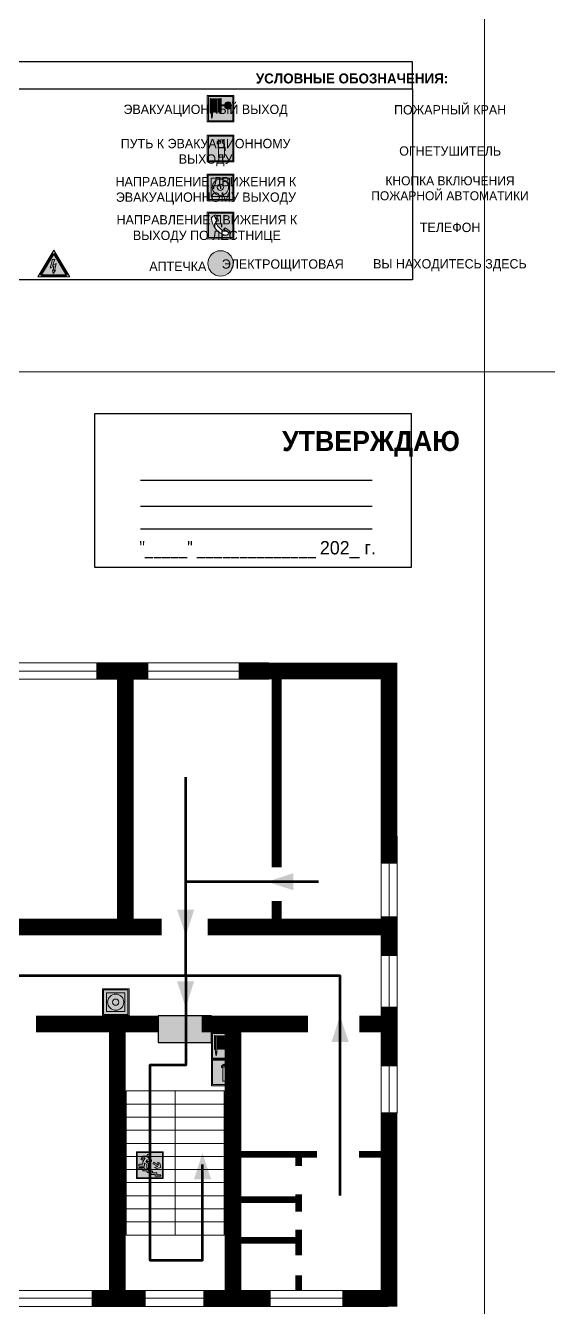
# Model space of a CAD drawing. Header units: millimetres. Extents: x 13114 to 67229, y 22859 to 38520.
# Drawn here: x 26051.4 to 26208.5, y 35669.5 to 36054.6 of the extents above; entities that cross this region are included whole.
import ezdxf

# ---------------------------------------------------------------- set-up
doc = ezdxf.new("R2010")
doc.units = ezdxf.units.MM
doc.layers.add('План_Штампы', color=7, linetype='Continuous')
doc.styles.add('обычный', font='arial.ttf')

# ---------------------------------------------------------------- blocks, each defined once
blk = doc.blocks.new('A$C7B4425F7')
at = {"true_color": 0xffffff}
blk.add_hatch(color=7, dxfattribs=at).paths.add_polyline_path([(0, 0), (-16, 0), (-16, -8), (0, -8)])
h = blk.add_hatch(color=126)
h.paths.add_polyline_path([(-0.2, -0.2), (-15.8, -0.2), (-15.8, -7.8), (-0.2, -7.8)])
h.paths.add_polyline_path([(-11.76, -2.03), (-11.76, -3.66), (-11.17, -3.66, -0.568275), (-11.17, -6.18), (-12.58, -6.18), (-12.58, -2.03)], flags=16)
h.paths.add_polyline_path([(-13.33, -4.12, -0.495768), (-13.59, -6.18), (-15.03, -6.18), (-15.03, -2.03), (-13.59, -2.03, -0.487973)], flags=16)
h.paths.add_polyline_path([(-10.25, -2.03), (-9.48, -2.03), (-9.48, -6.18), (-10.25, -6.18)], flags=16)
h.paths.add_polyline_path([(-13.84, -3.69), (-14.24, -3.69), (-14.24, -3.03), (-13.9, -3.03, -0.692621)], flags=0)
h.paths.add_polyline_path([(-9.15, -2.03), (-8.4, -2.03), (-8.04, -3.07), (-7.68, -2.03), (-6.93, -2.03), (-7.64, -4.1), (-6.93, -6.18), (-7.68, -6.18), (-8.04, -5.14), (-8.4, -6.18), (-9.15, -6.18), (-8.44, -4.1)], flags=16)
h.paths.add_polyline_path([(-11.76, -4.46), (-11.42, -4.46, -0.692621), (-11.36, -5.12), (-11.76, -5.12)], flags=0)
h.paths.add_polyline_path([(-13.9, -5.2), (-14.24, -5.2), (-14.24, -4.55), (-13.84, -4.55, -0.708038)], flags=0)
edge = h.paths.add_edge_path(flags=16)
edge.add_ellipse((-5.51, -4.08), major_axis=(0, 2.05), ratio=0.586184, start_angle=0, end_angle=360)
edge = h.paths.add_edge_path(flags=0)
edge.add_ellipse((-5.51, -4.08), major_axis=(0, 1.14), ratio=0.454828, start_angle=0, end_angle=360)
h.paths.add_polyline_path([(-4.13, -4.96, 0.377264), (-3.48, -4.52, 0.0555), (-3.16, -2.03), (-1.66, -2.03), (-1.66, -4.96), (-0.96, -4.96), (-0.96, -7.01), (-1.75, -7.01), (-1.75, -6.18), (-3.3, -6.18), (-3.3, -7.02), (-4.13, -7.02)], flags=16)
h.paths.add_polyline_path([(-2.73, -2.91), (-2.28, -2.91), (-2.28, -4.96), (-3.05, -4.96, 0.079136)], flags=0)
at = {"color": 126}
blk.add_lwpolyline([(-16, -8), (0, -8), (0, 0), (-16, 0)], close=True, dxfattribs=at)
blk = doc.blocks.new('вниз')
at = {"lineweight": 0, "true_color": 0xffffff}
h = blk.add_hatch(color=7, dxfattribs=at)
h.dxf.hatch_style = 1
h.paths.add_polyline_path([(40994.51, -4472.22), (40986.51, -4472.22), (40986.51, -4480.22), (40994.51, -4480.22)])
h.paths.add_polyline_path([(40994.31, -4472.42), (40994.31, -4480.01), (40986.71, -4480.01), (40986.71, -4472.42)], flags=16)
h.paths.add_polyline_path([(40988.43, -4473.53), (40989.43, -4473.53), (40990.19, -4473.96), (40990.19, -4474.6), (40991, -4474.6), (40991, -4475.06), (40989.73, -4475.06), (40989.73, -4474.46), (40989.3, -4475.18), (40990.17, -4475.7), (40990.17, -4477.11), (40989.63, -4477.11), (40989.63, -4476.01), (40988.94, -4475.59), (40988.94, -4476.46), (40988.94, -4476.46), (40987.47, -4476.46), (40987.26, -4476.46), (40987.26, -4475.92), (40988.4, -4475.92), (40988.4, -4475.2), (40989.1, -4473.99), (40988.66, -4473.99), (40988.24, -4474.7), (40987.86, -4474.47), (40988.41, -4473.56)], flags=0)
h.paths.add_polyline_path([(40990.55, -4473.29, -1), (40989.69, -4473.29, -1)], flags=0)
h.paths.add_polyline_path([(40988.85, -4476.89), (40988.85, -4477.43), (40990.1, -4477.43), (40990.1, -4477.99), (40991.34, -4477.99), (40991.34, -4478.54), (40992.59, -4478.54), (40992.59, -4479.09), (40993.83, -4479.09), (40993.83, -4479.52), (40992.17, -4479.52), (40992.17, -4478.97), (40990.91, -4478.97), (40990.91, -4478.41), (40989.68, -4478.41), (40989.68, -4477.86), (40988.43, -4477.86), (40988.43, -4477.31), (40987.6, -4477.31), (40987.18, -4477.31), (40987.18, -4476.89)], flags=0)
h.paths.add_polyline_path([(40991.61, -4475.33), (40993.12, -4476.2), (40992.9, -4475.27), (40993.48, -4475.6), (40993.83, -4476.88), (40992.56, -4477.22), (40991.97, -4476.88), (40992.9, -4476.61), (40991.38, -4475.74), (40991.58, -4475.39)], flags=0)
h.paths.add_polyline_path([(40990.19, -4473.96), (40989.43, -4473.53), (40988.43, -4473.53), (40988.41, -4473.56), (40987.86, -4474.47), (40988.24, -4474.7), (40988.66, -4473.99), (40989.1, -4473.99), (40988.4, -4475.2), (40988.4, -4475.92), (40987.26, -4475.92), (40987.26, -4476.46), (40987.47, -4476.46), (40988.94, -4476.46), (40988.94, -4476.27), (40988.94, -4475.59), (40989.63, -4476.01), (40989.63, -4477.11), (40990.17, -4477.11), (40990.17, -4475.7), (40989.3, -4475.18), (40989.73, -4474.46), (40989.73, -4475.06), (40991, -4475.06), (40991, -4474.6), (40990.19, -4474.6)], flags=0)
h.paths.add_polyline_path([(40990.55, -4473.29, 1), (40989.69, -4473.29, 1)], flags=0)
h.paths.add_polyline_path([(40991.61, -4475.33), (40991.58, -4475.39), (40991.38, -4475.74), (40992.9, -4476.61), (40991.97, -4476.88), (40992.56, -4477.22), (40993.83, -4476.88), (40993.48, -4475.6), (40992.9, -4475.27), (40993.12, -4476.2)], flags=0)
h.paths.add_polyline_path([(40990.1, -4477.43), (40988.85, -4477.43), (40988.85, -4476.89), (40987.18, -4476.89), (40987.18, -4477.31), (40987.6, -4477.31), (40988.43, -4477.31), (40988.43, -4477.86), (40989.68, -4477.86), (40989.68, -4478.41), (40990.91, -4478.41), (40990.91, -4478.97), (40992.17, -4478.97), (40992.17, -4479.52), (40993.83, -4479.52), (40993.83, -4479.09), (40992.59, -4479.09), (40992.59, -4478.54), (40991.34, -4478.54), (40991.34, -4477.99), (40990.1, -4477.99)], flags=0)
at = {"lineweight": 0}
h = blk.add_hatch(color=126, dxfattribs=at)
h.dxf.hatch_style = 1
h.paths.add_polyline_path([(40994.31, -4472.42), (40986.71, -4472.42), (40986.71, -4480.01), (40994.31, -4480.01)])
h.paths.add_polyline_path([(40988.43, -4473.53), (40989.43, -4473.53), (40990.19, -4473.96), (40990.19, -4474.6), (40991, -4474.6), (40991, -4475.06), (40989.73, -4475.06), (40989.73, -4474.46), (40989.3, -4475.18), (40990.17, -4475.7), (40990.17, -4477.11), (40989.63, -4477.11), (40989.63, -4476.01), (40988.94, -4475.59), (40988.94, -4476.46), (40988.94, -4476.46), (40987.47, -4476.46), (40987.26, -4476.46), (40987.26, -4475.92), (40988.4, -4475.92), (40988.4, -4475.2), (40989.1, -4473.99), (40988.66, -4473.99), (40988.24, -4474.7), (40987.86, -4474.47), (40988.41, -4473.56)], flags=16)
h.paths.add_polyline_path([(40990.55, -4473.29, -1), (40989.69, -4473.29, -1)], flags=16)
h.paths.add_polyline_path([(40988.85, -4476.89), (40988.85, -4477.43), (40990.1, -4477.43), (40990.1, -4477.99), (40991.34, -4477.99), (40991.34, -4478.54), (40992.59, -4478.54), (40992.59, -4479.09), (40993.83, -4479.09), (40993.83, -4479.52), (40992.17, -4479.52), (40992.17, -4478.97), (40990.91, -4478.97), (40990.91, -4478.41), (40989.68, -4478.41), (40989.68, -4477.86), (40988.43, -4477.86), (40988.43, -4477.31), (40987.6, -4477.31), (40987.18, -4477.31), (40987.18, -4476.89)], flags=16)
h.paths.add_polyline_path([(40991.61, -4475.33), (40993.12, -4476.2), (40992.9, -4475.27), (40993.48, -4475.6), (40993.83, -4476.88), (40992.56, -4477.22), (40991.97, -4476.88), (40992.9, -4476.61), (40991.38, -4475.74), (40991.58, -4475.39)], flags=16)
at = {"lineweight": 0, "true_color": 0xffffff}
h = blk.add_hatch(color=7, dxfattribs=at)
h.dxf.hatch_style = 1
h.paths.add_polyline_path([(40989.73, -4474.46), (40989.73, -4475.06), (40991, -4475.06), (40991, -4474.6), (40990.19, -4474.6), (40990.19, -4473.96), (40989.43, -4473.53), (40988.43, -4473.53), (40988.41, -4473.56), (40987.86, -4474.47), (40988.24, -4474.7), (40988.66, -4473.99), (40989.1, -4473.99), (40988.4, -4475.2), (40988.4, -4475.92), (40987.26, -4475.92), (40987.26, -4476.46), (40987.47, -4476.46), (40988.94, -4476.46), (40988.94, -4475.59), (40989.63, -4476.01), (40989.63, -4477.11), (40990.17, -4477.11), (40990.17, -4475.7), (40989.3, -4475.18)])
h.paths.add_polyline_path([(40989.69, -4473.29, 1), (40990.55, -4473.29, 1)])
h.paths.add_polyline_path([(40991.61, -4475.33), (40991.58, -4475.39), (40991.38, -4475.74), (40992.9, -4476.61), (40991.97, -4476.88), (40992.56, -4477.22), (40993.83, -4476.88), (40993.48, -4475.6), (40992.9, -4475.27), (40993.12, -4476.2)])
h.paths.add_polyline_path([(40990.1, -4477.43), (40988.85, -4477.43), (40988.85, -4476.89), (40987.18, -4476.89), (40987.18, -4477.31), (40987.6, -4477.31), (40988.43, -4477.31), (40988.43, -4477.86), (40989.68, -4477.86), (40989.68, -4478.41), (40990.91, -4478.41), (40990.91, -4478.97), (40992.17, -4478.97), (40992.17, -4479.52), (40993.83, -4479.52), (40993.83, -4479.09), (40992.59, -4479.09), (40992.59, -4478.54), (40991.34, -4478.54), (40991.34, -4477.99), (40990.1, -4477.99)])
at = {"color": 126, "lineweight": 0}
for points in [[(40986.51, -4472.22), (40994.51, -4472.22), (40994.51, -4480.22), (40986.51, -4480.22)], [(40986.71, -4472.42), (40994.31, -4472.42), (40994.31, -4480.01), (40986.71, -4480.01)]]:
    blk.add_lwpolyline(points, close=True, dxfattribs=at)
for points in [[(40987.47, -4476.46), (40987.26, -4476.46), (40987.26, -4475.92), (40988.4, -4475.92), (40988.4, -4475.2), (40989.1, -4473.99), (40988.66, -4473.99), (40988.24, -4474.7), (40987.86, -4474.47), (40988.41, -4473.56), (40988.43, -4473.53), (40989.43, -4473.53), (40990.19, -4473.96), (40990.19, -4474.6), (40991, -4474.6), (40991, -4475.06), (40989.73, -4475.06), (40989.73, -4474.46), (40989.3, -4475.18), (40990.17, -4475.7), (40990.17, -4477.11), (40989.63, -4477.11), (40989.63, -4476.01), (40988.94, -4475.59), (40988.94, -4476.46)], [(40987.6, -4477.31), (40987.18, -4477.31), (40987.18, -4476.89), (40988.85, -4476.89), (40988.85, -4477.43), (40990.1, -4477.43), (40990.1, -4477.99), (40991.34, -4477.99), (40991.34, -4478.54), (40992.59, -4478.54), (40992.59, -4479.09), (40993.83, -4479.09), (40993.83, -4479.52), (40992.17, -4479.52), (40992.17, -4478.97), (40990.91, -4478.97), (40990.91, -4478.41), (40989.68, -4478.41), (40989.68, -4477.86), (40988.43, -4477.86), (40988.43, -4477.31), (40987.6, -4477.31)], [(40987.47, -4476.46), (40988.94, -4476.46), (40988.94, -4476.27)], [(40991.58, -4475.39), (40991.38, -4475.74), (40992.9, -4476.61), (40991.97, -4476.88), (40992.56, -4477.22), (40993.83, -4476.88), (40993.48, -4475.6), (40992.9, -4475.27), (40993.12, -4476.2), (40991.61, -4475.33), (40991.58, -4475.39)]]:
    blk.add_lwpolyline(points, dxfattribs=at)
blk.add_circle((40990.12, -4473.29), 0.432, dxfattribs=at)
blk = doc.blocks.new('A$C54414219')
at = {"true_color": 0xffffff}
h = blk.add_hatch(color=7, dxfattribs=at)
h.paths.add_polyline_path([(2.39, -9.45), (2.39, -18.3), (11.23, -18.3), (11.23, -9.45)], flags=0)
h.paths.add_polyline_path([(10.71, -13.87, -1), (2.92, -13.87, -1)], flags=0)
h.paths.add_polyline_path([(8.3, -13.87, -1), (5.33, -13.87, -1)], flags=0)
h.paths.add_polyline_path([(0.41, -7.47), (0.41, -20.27), (13.21, -20.27), (13.21, -7.47)])
h.paths.add_polyline_path([(0.92, -19.77), (12.71, -19.77), (12.71, -7.98), (0.92, -7.98)], flags=16)
h.paths.add_polyline_path([(11.23, -9.45), (11.23, -18.3), (2.39, -18.3), (2.39, -9.45)], flags=0)
at = {"lineweight": 5}
h = blk.add_hatch(color=242, dxfattribs=at)
h.paths.add_polyline_path([(12.71, -7.98), (0.92, -7.98), (0.92, -19.77), (12.71, -19.77)])
h.paths.add_polyline_path([(11.23, -18.3), (2.39, -18.3), (2.39, -9.45), (11.23, -9.45)], flags=16)
h.paths.add_polyline_path([(10.71, -13.87, -1), (2.92, -13.87, -1)], flags=0)
h.paths.add_polyline_path([(8.3, -13.87, -1), (5.33, -13.87, -1)], flags=0)
at = {"true_color": 0xffffff}
h = blk.add_hatch(color=7, dxfattribs=at)
h.paths.add_polyline_path([(2.39, -9.45), (2.39, -18.3), (11.23, -18.3), (11.23, -9.45)])
h.paths.add_polyline_path([(10.71, -13.87, -1), (2.92, -13.87, -1)], flags=16)
h.paths.add_polyline_path([(8.3, -13.87, -1), (5.33, -13.87, -1)], flags=0)
at = {"lineweight": 5}
h = blk.add_hatch(color=242, dxfattribs=at)
h.paths.add_polyline_path([(2.92, -13.87, 1), (10.71, -13.87, 1)])
h.paths.add_polyline_path([(8.3, -13.87, -1), (5.33, -13.87, -1)], flags=16)
at = {"color": 242, "lineweight": 5}
for p, q in [((0.41, -20.27), (0.41, -7.47)), ((0.41, -7.47), (13.21, -7.47)), ((0.41, -7.47), (13.21, -7.47)), ((13.21, -20.27), (13.21, -7.47)), ((0.41, -20.27), (13.21, -20.27))]:
    blk.add_line(p, q, dxfattribs=at)
for points in [[(0.92, -7.98), (12.71, -7.98), (12.71, -19.77), (0.92, -19.77)], [(2.39, -9.45), (11.23, -9.45), (11.23, -18.3), (2.39, -18.3)]]:
    blk.add_lwpolyline(points, close=True, dxfattribs=at)
for radius in [3.89, 1.49]:
    blk.add_circle((6.81, -13.87), radius, dxfattribs=at)
blk = doc.blocks.new('A$C3AD82952')
at = {"true_color": 0xf5f5ff}
h = blk.add_hatch(color=7, dxfattribs=at)
h.dxf.hatch_style = 1
h.paths.add_polyline_path([(8.21, 8.73, 0.414214), (7.89, 9.05), (7.22, 9.05), (7.22, 9.92), (7.59, 9.92, 1), (7.57, 10.36), (7.22, 10.36), (7.22, 10.6), (6.43, 10.6), (6.43, 10.36), (6.01, 10.36), (4.74, 9.59), (4.74, 8.69), (4.98, 8.73), (4.98, 9.26), (6.12, 9.91), (6.43, 9.91), (6.43, 9.05), (5.76, 9.05, 0.414214), (5.44, 8.73), (5.44, 2.2), (8.21, 2.2)], flags=0)
h.paths.add_polyline_path([(12.8, 12.8), (0, 12.8), (0, 0), (12.8, 0)])
h.paths.add_polyline_path([(0.51, 12.29), (12.29, 12.29), (12.29, 0.51), (0.51, 0.51)], flags=16)
h.paths.add_polyline_path([(4.74, 9.59), (6.01, 10.36), (6.43, 10.36), (6.43, 10.6), (7.22, 10.6), (7.22, 10.36), (7.59, 10.36, -0.94586), (7.59, 9.92), (7.22, 9.92), (7.22, 9.05), (7.89, 9.05, -0.414214), (8.21, 8.73), (8.21, 2.2), (5.44, 2.2), (5.44, 8.73, -0.414214), (5.76, 9.05), (6.43, 9.05), (6.43, 9.91), (6.12, 9.91), (4.98, 9.26), (4.98, 8.73), (4.74, 8.69)], flags=0)
h = blk.add_hatch(color=242)
h.dxf.hatch_style = 1
h.paths.add_polyline_path([(12.29, 12.29), (0.51, 12.29), (0.51, 0.51), (12.29, 0.51)])
h.paths.add_polyline_path([(4.74, 8.69), (4.74, 9.59), (6.01, 10.36), (6.43, 10.36), (6.43, 10.6), (7.22, 10.6), (7.22, 10.36), (7.59, 10.36, -0.94586), (7.59, 9.92), (7.22, 9.92), (7.22, 9.05), (7.89, 9.05, -0.414214), (8.21, 8.73), (8.21, 2.2), (5.44, 2.2), (5.44, 8.73, -0.414214), (5.76, 9.05), (6.43, 9.05), (6.43, 9.91), (6.12, 9.91), (4.98, 9.26), (4.98, 8.73)], flags=16)
h = blk.add_hatch(color=7, dxfattribs=at)
h.dxf.hatch_style = 1
h.paths.add_polyline_path([(8.21, 8.73, 0.414214), (7.89, 9.05), (7.22, 9.05), (7.22, 9.92), (7.59, 9.92, 1), (7.57, 10.36), (7.22, 10.36), (7.22, 10.6), (6.43, 10.6), (6.43, 10.36), (6.01, 10.36), (4.74, 9.59), (4.74, 8.69), (4.98, 8.73), (4.98, 9.26), (6.12, 9.91), (6.43, 9.91), (6.43, 9.05), (5.76, 9.05, 0.414214), (5.44, 8.73), (5.44, 2.2), (8.21, 2.2)])
at = {"color": 242, "lineweight": 5}
for p, q in [((0, 0), (0, 12.8)), ((0, 12.8), (12.8, 12.8)), ((12.8, 0), (12.8, 12.8)), ((6.01, 10.36), (4.74, 9.59)), ((4.74, 9.59), (4.74, 8.69)), ((4.74, 8.69), (4.98, 8.73)), ((4.98, 9.26), (6.12, 9.91)), ((4.98, 8.73), (4.98, 9.26)), ((5.44, 2.2), (5.44, 8.73)), ((5.76, 9.05), (6.43, 9.05)), ((6.01, 10.36), (6.43, 10.36)), ((6.12, 9.91), (6.43, 9.91)), ((7.22, 10.6), (6.43, 10.6)), ((6.43, 10.6), (6.43, 10.36)), ((6.43, 9.91), (6.43, 9.05)), ((7.22, 10.36), (7.22, 10.6)), ((7.59, 10.36), (7.22, 10.36)), ((7.22, 9.05), (7.22, 9.92)), ((7.59, 9.92), (7.22, 9.92)), ((7.89, 9.05), (7.22, 9.05)), ((8.21, 2.2), (8.21, 8.73)), ((0, 0), (12.8, 0)), ((5.44, 2.2), (8.21, 2.2))]:
    blk.add_line(p, q, dxfattribs=at)
blk.add_lwpolyline([(0.51, 12.29), (12.29, 12.29), (12.29, 0.51), (0.51, 0.51)], close=True, dxfattribs=at)
for centre, radius, start, end in [((5.76, 8.73), 0.32, 90, 180), ((7.58, 10.14), 0.223, 273.18746, 86.81254), ((7.89, 8.73), 0.32, 0, 90)]:
    blk.add_arc(centre, radius, start, end, dxfattribs=at)
blk = doc.blocks.new('A$C37112FD5')
at = {"true_color": 0xf5f5ff}
h = blk.add_hatch(color=7, dxfattribs=at)
h.dxf.hatch_style = 1
h.paths.add_polyline_path([(12.8, -7.4), (0, -7.4), (0, -20.2), (12.8, -20.2)])
h.paths.add_polyline_path([(12.29, -7.91), (12.29, -19.69), (0.51, -19.69), (0.51, -7.91)], flags=16)
h.paths.add_polyline_path([(4.98, -9.04, -0.42597), (5.17, -9.22), (5.17, -12.25), (5.17, -15.29, -0.432244), (4.98, -15.47), (4.83, -15.47, -0.42597), (4.64, -15.29), (4.64, -12.25), (4.64, -9.22, -0.432244), (4.83, -9.04)], flags=0)
h.paths.add_polyline_path([(4.28, -9.22), (4.28, -12.25), (4.28, -15.29, -0.432244), (4.09, -15.47), (3.94, -15.47, -0.42597), (3.75, -15.29), (3.75, -12.25), (3.75, -9.22, -0.432244), (3.94, -9.04), (4.09, -9.04, -0.42597)], flags=0)
h.paths.add_polyline_path([(5.72, -9.04), (5.87, -9.04, -0.42597), (6.06, -9.22), (6.06, -12.25), (6.06, -15.29, -0.432244), (5.87, -15.47), (5.72, -15.47, -0.42597), (5.53, -15.29), (5.53, -12.25), (5.53, -9.22, -0.432244)], flags=0)
h.paths.add_polyline_path([(6.42, -8.9), (6.5, -8.9, -0.42597), (6.69, -9.08), (6.69, -12.03), (8.21, -12.03, -15.824349), (8.21, -12.47), (6.69, -12.47), (6.69, -15.42, -0.432244), (6.5, -15.6), (6.42, -15.6)], flags=0)
h.paths.add_polyline_path([(3.39, -9.22), (3.39, -12.25), (3.39, -15.29, -0.432244), (3.2, -15.47), (3.05, -15.47, -0.42597), (2.85, -15.29), (2.85, -12.25), (2.85, -9.22, -0.432244), (3.05, -9.04), (3.2, -9.04, -0.42597)], flags=0)
h.paths.add_polyline_path([(2.5, -9.22), (2.5, -16.71), (1.96, -16.71), (1.96, -9.22, -0.432244), (2.15, -9.04), (2.31, -9.04, -0.42597)], flags=0)
h.paths.add_polyline_path([(1.61, -8.9), (1.61, -15.6), (1.57, -15.6, -0.42597), (1.37, -15.42), (1.37, -12.03), (1.37, -9.09, -0.432244), (1.57, -8.9)], flags=0)
h.paths.add_polyline_path([(9.76, -10.81), (9.76, -12.03), (8.49, -12.03, -0.336371)], flags=0)
h.paths.add_polyline_path([(8.49, -12.47), (9.76, -12.47), (9.76, -13.7, -0.336371)], flags=0)
h.paths.add_polyline_path([(10.11, -10.81, -0.336371), (11.38, -12.03), (10.11, -12.03)], flags=0)
h.paths.add_polyline_path([(10.11, -12.47), (11.38, -12.47, -0.336371), (10.11, -13.7)], flags=0)
h.paths.add_polyline_path([(2.5, -16.84), (2.5, -17.05), (1.97, -17.05), (1.97, -16.84)], flags=0)
h.paths.add_polyline_path([(2.5, -17.24, -0.033778), (2.24, -18.6, -0.033778), (1.97, -17.24)], flags=0)
h = blk.add_hatch(color=242)
h.dxf.hatch_style = 1
h.paths.add_polyline_path([(12.29, -7.91), (0.51, -7.91), (0.51, -19.69), (12.29, -19.69)])
h.paths.add_polyline_path([(6.42, -15.6), (6.42, -8.9), (6.5, -8.9, -0.42597), (6.69, -9.08), (6.69, -12.03), (8.21, -12.03, -15.824349), (8.21, -12.47), (6.69, -12.47), (6.69, -15.42, -0.432244), (6.5, -15.6)], flags=16)
h.paths.add_polyline_path([(5.87, -15.47), (5.72, -15.47, -0.42597), (5.53, -15.29), (5.53, -12.25), (5.53, -9.22, -0.432244), (5.72, -9.04), (5.87, -9.04, -0.42597), (6.06, -9.22), (6.06, -12.25), (6.06, -15.29, -0.432244)], flags=16)
h.paths.add_polyline_path([(4.98, -15.47), (4.83, -15.47, -0.42597), (4.64, -15.29), (4.64, -12.25), (4.64, -9.22, -0.432244), (4.83, -9.04), (4.98, -9.04, -0.42597), (5.17, -9.22), (5.17, -12.25), (5.17, -15.29, -0.432244)], flags=16)
h.paths.add_polyline_path([(4.09, -15.47), (3.94, -15.47, -0.42597), (3.75, -15.29), (3.75, -12.25), (3.75, -9.22, -0.432244), (3.94, -9.04), (4.09, -9.04, -0.42597), (4.28, -9.22), (4.28, -12.25), (4.28, -15.29, -0.432244)], flags=16)
h.paths.add_polyline_path([(3.2, -15.47), (3.05, -15.47, -0.42597), (2.85, -15.29), (2.85, -12.25), (2.85, -9.22, -0.432244), (3.05, -9.04), (3.2, -9.04, -0.42597), (3.39, -9.22), (3.39, -12.25), (3.39, -15.29, -0.432244)], flags=16)
h.paths.add_polyline_path([(2.5, -17.05), (1.97, -17.05), (1.97, -16.84), (2.5, -16.84)], flags=16)
h.paths.add_polyline_path([(2.5, -17.24, -0.033778), (2.24, -18.6, -0.033778), (1.97, -17.24)], flags=16)
h.paths.add_polyline_path([(2.5, -16.71), (1.96, -16.71), (1.96, -9.22, -0.432244), (2.15, -9.04), (2.31, -9.04, -0.42597), (2.5, -9.22)], flags=16)
h.paths.add_polyline_path([(1.61, -15.6), (1.57, -15.6, -0.42597), (1.37, -15.42), (1.37, -12.03), (1.37, -9.09, -0.432244), (1.57, -8.9), (1.61, -8.9)], flags=16)
h.paths.add_polyline_path([(8.49, -12.47), (9.76, -12.47), (9.76, -13.7, -0.336371)], flags=0)
h.paths.add_polyline_path([(10.11, -13.7), (10.11, -12.47), (11.38, -12.47, -0.336371)], flags=0)
h.paths.add_polyline_path([(8.49, -12.03, -0.336371), (9.76, -10.81), (9.76, -12.03)], flags=0)
h.paths.add_polyline_path([(10.11, -12.03), (10.11, -10.81, -0.336371), (11.38, -12.03)], flags=0)
h = blk.add_hatch(color=7, dxfattribs=at)
h.dxf.hatch_style = 1
h.paths.add_polyline_path([(1.61, -8.9), (1.57, -8.9, 0.432244), (1.37, -9.09), (1.37, -12.03), (1.37, -15.42, 0.42597), (1.57, -15.6), (1.61, -15.6)])
h.paths.add_polyline_path([(2.5, -9.22, 0.42597), (2.31, -9.04), (2.15, -9.04, 0.432244), (1.96, -9.22), (1.96, -16.71), (2.5, -16.71)])
h.paths.add_polyline_path([(2.5, -16.84), (1.97, -16.84), (1.97, -17.05), (2.5, -17.05)])
h.paths.add_polyline_path([(2.5, -17.24), (1.97, -17.24, 0.033778), (2.24, -18.6, 0.033778)])
h.paths.add_polyline_path([(3.39, -12.25), (3.39, -9.22, 0.42597), (3.2, -9.04), (3.05, -9.04, 0.432244), (2.85, -9.22), (2.85, -12.25), (2.85, -15.29, 0.42597), (3.05, -15.47), (3.2, -15.47, 0.432244), (3.39, -15.29)])
h.paths.add_polyline_path([(4.28, -12.25), (4.28, -9.22, 0.42597), (4.09, -9.04), (3.94, -9.04, 0.432244), (3.75, -9.22), (3.75, -12.25), (3.75, -15.29, 0.42597), (3.94, -15.47), (4.09, -15.47, 0.432244), (4.28, -15.29)])
h.paths.add_polyline_path([(5.17, -12.25), (5.17, -9.22, 0.42597), (4.98, -9.04), (4.83, -9.04, 0.432244), (4.64, -9.22), (4.64, -12.25), (4.64, -15.29, 0.42597), (4.83, -15.47), (4.98, -15.47, 0.432244), (5.17, -15.29)])
h.paths.add_polyline_path([(6.06, -12.25), (6.06, -9.22, 0.42597), (5.87, -9.04), (5.72, -9.04, 0.432244), (5.53, -9.22), (5.53, -12.25), (5.53, -15.29, 0.42597), (5.72, -15.47), (5.87, -15.47, 0.432244), (6.06, -15.29)])
h.paths.add_polyline_path([(6.69, -12.47), (8.21, -12.47, 15.824349), (8.21, -12.03), (6.69, -12.03), (6.69, -9.08, 0.42597), (6.5, -8.9), (6.42, -8.9), (6.42, -15.6), (6.5, -15.6, 0.432244), (6.69, -15.42)])
h.paths.add_polyline_path([(8.49, -12.47), (9.76, -12.47), (9.76, -13.7, -0.336371)], flags=16)
h.paths.add_polyline_path([(8.49, -12.03, -0.336371), (9.76, -10.81), (9.76, -12.03)], flags=16)
h.paths.add_polyline_path([(10.11, -12.47), (11.38, -12.47, -0.336371), (10.11, -13.7)], flags=16)
h.paths.add_polyline_path([(10.11, -12.03), (10.11, -10.81, -0.336371), (11.38, -12.03)], flags=16)
h = blk.add_hatch(color=242)
h.dxf.hatch_style = 1
h.paths.add_polyline_path([(9.76, -10.81, 0.336371), (8.49, -12.03), (9.76, -12.03)])
h.paths.add_polyline_path([(10.11, -10.81), (10.11, -12.03), (11.38, -12.03, 0.336371)])
h.paths.add_polyline_path([(11.38, -12.47), (10.11, -12.47), (10.11, -13.7, 0.336371)])
h.paths.add_polyline_path([(9.76, -12.47), (8.49, -12.47, 0.336371), (9.76, -13.7)])
at = {"color": 242, "lineweight": 5}
for p, q in [((0, -20.2), (0, -7.4)), ((0, -7.4), (12.8, -7.4)), ((1.37, -12.03), (1.37, -9.08)), ((1.37, -12.03), (1.37, -15.42)), ((1.57, -8.9), (1.61, -8.9)), ((1.61, -8.9), (1.61, -15.6)), ((1.96, -16.71), (1.96, -9.22)), ((2.15, -9.04), (2.31, -9.04)), ((2.5, -16.71), (2.5, -9.22)), ((2.85, -12.25), (2.85, -9.22)), ((2.85, -12.25), (2.85, -15.29)), ((3.05, -9.04), (3.2, -9.04)), ((3.39, -12.25), (3.39, -9.22)), ((3.39, -12.25), (3.39, -15.29)), ((3.75, -12.25), (3.75, -9.22)), ((3.75, -12.25), (3.75, -15.29)), ((3.94, -9.04), (4.09, -9.04)), ((4.28, -12.25), (4.28, -9.22)), ((4.28, -12.25), (4.28, -15.29)), ((4.64, -12.25), (4.64, -9.22)), ((4.64, -12.25), (4.64, -15.29)), ((4.83, -9.04), (4.98, -9.04)), ((5.17, -12.25), (5.17, -9.22)), ((5.17, -12.25), (5.17, -15.29)), ((5.53, -12.25), (5.53, -9.22)), ((5.53, -12.25), (5.53, -15.29)), ((5.72, -9.04), (5.87, -9.04)), ((6.06, -12.25), (6.06, -9.22)), ((6.06, -12.25), (6.06, -15.29)), ((6.42, -8.9), (6.42, -15.6)), ((6.5, -8.9), (6.42, -8.9)), ((6.69, -12.03), (6.69, -9.08)), ((8.21, -12.03), (6.69, -12.03)), ((9.76, -12.03), (8.49, -12.03)), ((9.76, -10.81), (9.76, -12.03)), ((10.11, -10.81), (10.11, -12.03)), ((11.38, -12.03), (10.11, -12.03)), ((12.8, -20.2), (12.8, -7.4)), ((1.57, -15.6), (1.61, -15.6)), ((1.96, -16.71), (2.5, -16.71)), ((1.97, -16.84), (2.5, -16.84)), ((1.97, -17.05), (1.97, -16.84)), ((2.5, -17.05), (1.97, -17.05)), ((1.97, -17.24), (2.5, -17.24)), ((2.5, -16.84), (2.5, -17.05)), ((3.05, -15.47), (3.2, -15.47)), ((3.94, -15.47), (4.09, -15.47)), ((4.83, -15.47), (4.98, -15.47)), ((5.72, -15.47), (5.87, -15.47)), ((6.42, -15.6), (6.5, -15.6)), ((8.21, -12.47), (6.69, -12.47)), ((6.69, -12.47), (6.69, -15.42)), ((9.76, -12.47), (8.49, -12.47)), ((9.76, -12.47), (9.76, -13.7)), ((11.38, -12.47), (10.11, -12.47)), ((10.11, -12.47), (10.11, -13.7)), ((0, -20.2), (12.8, -20.2))]:
    blk.add_line(p, q, dxfattribs=at)
blk.add_lwpolyline([(0.51, -7.91), (12.29, -7.91), (12.29, -19.69), (0.51, -19.69)], close=True, dxfattribs=at)
for centre, radius, start, end in [((1.56, -9.09), 0.182, 87.10267, 180.60715), ((2.15, -9.22), 0.182, 87.10267, 180.60715), ((2.32, -9.22), 0.182, 359.39285, 92.89733), ((3.04, -9.22), 0.182, 87.10267, 180.60715), ((3.21, -9.22), 0.182, 359.39285, 92.89733), ((3.93, -9.22), 0.182, 87.10267, 180.60715), ((4.1, -9.22), 0.182, 359.39285, 92.89733), ((4.82, -9.22), 0.182, 87.10267, 180.60715), ((4.99, -9.22), 0.182, 359.39285, 92.89733), ((5.71, -9.22), 0.182, 87.10267, 180.60715), ((5.88, -9.22), 0.182, 359.39285, 92.89733), ((6.51, -9.09), 0.182, 359.39285, 92.89733), ((9.93, -12.25), 1.74, 187.23185, 172.76815), ((9.93, -12.25), 1.46, 96.99266, 171.35851), ((9.93, -12.25), 1.46, 8.64149, 83.00734), ((1.56, -15.42), 0.182, 179.39285, 272.89733), ((12.17, -15.98), 10.27, 187.04098, 194.7793), ((-7.7, -15.98), 10.27, 345.2207, 352.95902), ((3.04, -15.29), 0.182, 179.39285, 272.89733), ((3.21, -15.29), 0.182, 267.10267, 0.60715), ((3.93, -15.29), 0.182, 179.39285, 272.89733), ((4.1, -15.29), 0.182, 267.10267, 0.60715), ((4.82, -15.29), 0.182, 179.39285, 272.89733), ((4.99, -15.29), 0.182, 267.10267, 0.60715), ((5.71, -15.29), 0.182, 179.39285, 272.89733), ((5.88, -15.29), 0.182, 267.10267, 0.60715), ((6.51, -15.42), 0.182, 267.10267, 0.60715), ((9.93, -12.25), 1.46, 188.64149, 263.00734), ((9.93, -12.25), 1.46, 276.99266, 351.35851)]:
    blk.add_arc(centre, radius, start, end, dxfattribs=at)
blk = doc.blocks.new('A$C3E6D3DDE')
at = {"lineweight": 5}
h = blk.add_hatch(color=40, dxfattribs=at)
h.paths.add_polyline_path([(24.1, 1.45), (16.46, -11.35), (31.74, -11.35)])
h.paths.add_polyline_path([(24.09, -0.46), (30.03, -10.41), (18.14, -10.41)], flags=16)
h.paths.add_polyline_path([(24.54, -3.08), (23.41, -6.02), (25.13, -5.01), (24.33, -8.5), (24.82, -8.27), (23.79, -9.86), (23.4, -8.04), (23.8, -8.43), (24.04, -6.29), (22.39, -7.25), (23.44, -3.08)], flags=0)
h = blk.add_hatch(color=256, dxfattribs=at)
h.paths.add_polyline_path([(24.37, 0.03, 0.567511), (23.82, 0.03), (17.59, -10.4, 0.582454), (17.86, -10.88), (30.32, -10.88, 0.582149), (30.6, -10.4)])
h.paths.add_polyline_path([(24.09, -0.46), (18.14, -10.41), (30.03, -10.41)], flags=16)
h.paths.add_polyline_path([(24.54, -3.08), (23.41, -6.02), (25.13, -5.01), (24.33, -8.5), (24.82, -8.27), (23.79, -9.86), (23.4, -8.04), (23.8, -8.43), (24.04, -6.29), (22.39, -7.25), (23.44, -3.08)], flags=0)
h = blk.add_hatch(color=40, dxfattribs=at)
h.paths.add_polyline_path([(24.09, -0.46), (18.14, -10.41), (30.03, -10.41)])
h.paths.add_polyline_path([(24.82, -8.27), (23.79, -9.86), (23.4, -8.04), (23.8, -8.43), (24.04, -6.29), (22.39, -7.25), (23.44, -3.08), (24.54, -3.08), (23.41, -6.02), (25.13, -5.01), (24.33, -8.5)], flags=16)
at = {"color": 40, "lineweight": 5}
for p, q in [((16.46, -11.35), (24.1, 1.45)), ((24.1, 1.45), (31.74, -11.35))]:
    blk.add_line(p, q, dxfattribs=at)
at = {"lineweight": 5}
for p, q in [((17.59, -10.4), (23.82, 0.03)), ((24.37, 0.03), (30.6, -10.4)), ((18.14, -10.41), (24.09, -0.46)), ((23.44, -3.08), (22.39, -7.25)), ((23.41, -6.02), (24.54, -3.08)), ((25.13, -5.01), (23.41, -6.02)), ((24.54, -3.08), (23.44, -3.08)), ((24.09, -0.46), (30.03, -10.41)), ((24.33, -8.5), (25.13, -5.01)), ((17.86, -10.88), (30.32, -10.88)), ((18.14, -10.41), (30.03, -10.41)), ((22.39, -7.25), (24.04, -6.29)), ((23.8, -8.43), (23.4, -8.04)), ((23.4, -8.04), (23.79, -9.86)), ((23.79, -9.86), (24.82, -8.27)), ((24.04, -6.29), (23.8, -8.43)), ((24.82, -8.27), (24.33, -8.5))]:
    blk.add_line(p, q, dxfattribs=at)
at = {"color": 50, "lineweight": 5}
blk.add_line((31.74, -11.35), (16.46, -11.35), dxfattribs=at)
blk = doc.blocks.new('A$C7B8C2D5B')
at = {"lineweight": 0}
h = blk.add_hatch(color=5, dxfattribs=at)
h.dxf.hatch_style = 1
h.paths.add_polyline_path([(1.4, -3.02, 1), (-2.11, -3.02, 1)])
at = {"color": 5, "lineweight": 0}
blk.add_circle((-0.36, -3.02), 1.75, dxfattribs=at)
blk = doc.blocks.new('A$C456E1F9C')
at = {"lineweight": 5}
h = blk.add_hatch(color=242, dxfattribs=at)
h.paths.add_polyline_path([(0.51, -1.47), (0.51, -13.26), (12.29, -13.26), (12.29, -1.47)])
h.paths.add_polyline_path([(5.42, -4.95, -0.254479), (4.78, -5.4), (3.52, -2.53, -0.209735), (4.23, -2.4)], flags=16)
h.paths.add_polyline_path([(8.53, -8.6), (10.87, -10.17), (10.54, -10.76), (8.03, -9.13, -0.192251)], flags=16)
h.paths.add_polyline_path([(4.61, -5.49, 0.005518), (3.87, -5.72, 0.128647), (7.49, -10.01, 0.00809), (7.83, -9.33), (10.47, -10.97, -0.16736), (8.99, -12.25, -0.327862), (1.95, -3.95, -0.166952), (3.36, -2.62)], flags=16)
at = {"color": 242, "lineweight": 5}
for p, q in [((0, -13.77), (0, -0.97)), ((12.8, -0.97), (0, -0.97)), ((4.61, -5.49), (3.36, -2.62)), ((3.52, -2.53), (4.78, -5.4)), ((4.23, -2.4), (5.42, -4.95)), ((12.8, -13.77), (12.8, -0.97)), ((7.83, -9.33), (10.47, -10.97)), ((8.03, -9.13), (10.54, -10.76)), ((10.81, -10.12), (8.53, -8.6)), ((10.54, -10.76), (10.8, -10.3)), ((10.8, -10.3), (10.81, -10.12)), ((0, -13.77), (12.8, -13.77))]:
    blk.add_line(p, q, dxfattribs=at)
blk.add_lwpolyline([(0.51, -1.47), (12.29, -1.47), (12.29, -13.26), (0.51, -13.26)], close=True, dxfattribs=at)
for centre, radius, start, end in [((4.59, -5.34), 2.99, 114.28453, 152.19739), ((11.12, -3.31), 9.19, 183.99153, 256.60086), ((4.02, -3.27), 0.891, 76.32839, 123.70924), ((14.98, -39.1), 35.17, 107.14873, 108.41345), ((13.86, -0.94), 11.08, 205.55365, 234.87622), ((4.68, -4.59), 0.824, 276.9621, 334.07228), ((-13.31, 0.8), 23.44, 332.54871, 334.40268), ((8.94, -9.5), 0.989, 114.40924, 157.93883), ((7.87, -9.46), 3, 291.92908, 329.9329)]:
    blk.add_arc(centre, radius, start, end, dxfattribs=at)

msp = doc.modelspace()

# ---------------------------------------------------------------- linework, layer by layer
at = {"color": 5, "lineweight": 0}
for points in [[(25589.29, 35950.59), (26189.29, 35950.59), (26189.29, 36345.59), (25589.29, 36345.59)], [(26189.29, 35950.59), (26789.29, 35950.59), (26789.29, 36345.59), (26189.29, 36345.59)], [(25589.29, 35555.59), (26189.29, 35555.59), (26189.29, 35950.59), (25589.29, 35950.59)], [(26189.29, 35555.59), (26789.29, 35555.59), (26789.29, 35950.59), (26189.29, 35950.59)]]:
    msp.add_lwpolyline(points, close=True, dxfattribs=at)
for points in [[(26023.91, 36035.63), (26167.67, 36035.63), (26167.67, 36043.68), (26023.91, 36043.68)], [(26023.91, 36035.63), (26167.67, 36035.63), (26167.67, 35978.23), (26023.91, 35978.23)], [(26072.23, 35938.02), (26167.24, 35938.02), (26167.24, 35891.82), (26072.23, 35891.82)]]:
    msp.add_lwpolyline(points, close=True)
for points in [[(26085.98, 35917.98), (26155.51, 35917.98)], [(26085.98, 35910.22), (26155.51, 35910.22)], [(26085.98, 35903.43), (26155.51, 35903.43)]]:
    msp.add_lwpolyline(points)
at = {"lineweight": 0}
for points in [[(25633.77, 35863.09), (26124.5, 35863.09)], [(25633.89, 35858.24), (26124.61, 35858.24)], [(25633.91, 35860.67), (26124.63, 35860.67)], [(26160.63, 35728.05), (26160.63, 35811.32)], [(26158.23, 35727.87), (26158.23, 35811.14)], [(26163.06, 35727.82), (26163.06, 35811.09)], [(25647.46, 35674.6), (26160.48, 35674.6)], [(25647.33, 35669.8), (26160.35, 35669.8)], [(25647.58, 35672.22), (26160.6, 35672.22)]]:
    msp.add_lwpolyline(points, dxfattribs=at)
at = {"lineweight": 100, "const_width": 5}
for points in [[(26072.69, 35860.67), (26088.34, 35860.67)], [(26081.38, 35783.73), (26081.38, 35860.67)], [(26115.4, 35860.67), (26160.63, 35860.67), (26160.63, 35802.83)], [(26160.63, 35786.93), (26160.63, 35775.09)], [(26031.93, 35783.73), (26092.34, 35783.73)], [(26106.07, 35783.73), (26160.63, 35783.73)], [(26160.63, 35759.86), (26160.63, 35741.93)], [(26054.59, 35754.6), (26091.15, 35754.6)], [(26078.95, 35672.22), (26078.95, 35754.6)], [(26104.36, 35754.6), (26136.28, 35754.6)], [(26113.69, 35672.22), (26113.69, 35754.6)], [(26151.72, 35754.6), (26160.63, 35754.6)], [(26160.63, 35728.05), (26160.63, 35672.22), (26146.61, 35672.22)], [(26087.51, 35672.22), (26071.22, 35672.22)], [(26125.06, 35672.22), (26104.79, 35672.22)]]:
    msp.add_lwpolyline(points, dxfattribs=at)
at = {"lineweight": 0, "const_width": 3}
for points in [[(26126.86, 35801.67), (26126.86, 35860.67)], [(26126.86, 35783.73), (26126.86, 35791.54)]]:
    msp.add_lwpolyline(points, dxfattribs=at)
at = {"color": 126, "lineweight": 100, "true_color": 0x008754}
for points in [[(26099.52, 35769.23), (26099.52, 35828.81)], [(26139.37, 35797.31), (26099.52, 35797.31)], [(25663.71, 35685.21), (25633.79, 35685.21), (25633.79, 35769.23), (26145.86, 35769.23), (26145.86, 35703.12)], [(26099.52, 35769.23), (26099.52, 35742.31), (26088.7, 35742.31), (26088.7, 35683.68), (26104.6, 35683.68), (26104.6, 35712.43)]]:
    msp.add_lwpolyline(points, dxfattribs=at)
at = {"lineweight": 0}
for points in [[(26081.67, 35730.57), (26096.38, 35730.57), (26096.38, 35734.51), (26081.67, 35734.51)], [(26096.38, 35730.57), (26111.09, 35730.57), (26111.09, 35734.51), (26096.38, 35734.51)], [(26081.67, 35726.64), (26096.38, 35726.64), (26096.38, 35730.57), (26081.67, 35730.57)], [(26096.38, 35726.64), (26111.09, 35726.64), (26111.09, 35730.57), (26096.38, 35730.57)], [(26081.67, 35722.71), (26096.38, 35722.71), (26096.38, 35726.64), (26081.67, 35726.64)], [(26096.38, 35722.71), (26111.09, 35722.71), (26111.09, 35726.64), (26096.38, 35726.64)], [(26081.67, 35718.77), (26096.38, 35718.77), (26096.38, 35722.71), (26081.67, 35722.71)], [(26096.38, 35718.77), (26111.09, 35718.77), (26111.09, 35722.71), (26096.38, 35722.71)], [(26081.67, 35714.84), (26096.38, 35714.84), (26096.38, 35718.77), (26081.67, 35718.77)], [(26096.38, 35714.84), (26111.09, 35714.84), (26111.09, 35718.77), (26096.38, 35718.77)], [(26081.67, 35710.9), (26096.38, 35710.9), (26096.38, 35714.84), (26081.67, 35714.84)], [(26096.38, 35710.9), (26111.09, 35710.9), (26111.09, 35714.84), (26096.38, 35714.84)], [(26081.67, 35706.97), (26096.38, 35706.97), (26096.38, 35710.9), (26081.67, 35710.9)], [(26096.38, 35706.97), (26111.09, 35706.97), (26111.09, 35710.9), (26096.38, 35710.9)], [(26081.67, 35703.04), (26096.38, 35703.04), (26096.38, 35706.97), (26081.67, 35706.97)], [(26096.38, 35703.04), (26111.09, 35703.04), (26111.09, 35706.97), (26096.38, 35706.97)], [(26081.67, 35699.1), (26096.38, 35699.1), (26096.38, 35703.04), (26081.67, 35703.04)], [(26096.38, 35699.1), (26111.09, 35699.1), (26111.09, 35703.04), (26096.38, 35703.04)], [(26081.67, 35695.17), (26096.38, 35695.17), (26096.38, 35699.1), (26081.67, 35699.1)], [(26096.38, 35695.17), (26111.09, 35695.17), (26111.09, 35699.1), (26096.38, 35699.1)], [(26081.67, 35691.24), (26096.38, 35691.24), (26096.38, 35695.17), (26081.67, 35695.17)], [(26096.38, 35691.24), (26111.09, 35691.24), (26111.09, 35695.17), (26096.38, 35695.17)]]:
    msp.add_lwpolyline(points, close=True, dxfattribs=at)
at = {"lineweight": 0, "const_width": 2, "elevation": 2}
for points in [[(26138.97, 35715.45), (26112.59, 35715.45)], [(26133.46, 35715.45), (26133.46, 35711.98)], [(26161.15, 35715.45), (26151.58, 35715.45)], [(26133.46, 35703.43), (26133.46, 35698.21)], [(26133.46, 35701.84), (26115.2, 35701.84)], [(26133.46, 35692.86), (26133.46, 35685.18)], [(26133.46, 35689.67), (26114.19, 35689.67)], [(26133.46, 35674.6), (26133.46, 35679.09)]]:
    msp.add_lwpolyline(points, dxfattribs=at)
at = {"layer": 'План_Штампы', "color": 126, "true_color": 0x008754}
for points in [[(26131.87, 35799.94), (26131.86, 35794.81), (26123.98, 35797.36)], [(26096.94, 35789.03), (26102.08, 35789.02), (26099.53, 35781.14)], [(26096.92, 35767.45), (26102.05, 35767.44), (26099.51, 35759.56)], [(26148.47, 35749.26), (26143.34, 35749.27), (26145.88, 35757.15)], [(26107.15, 35707.99), (26102.02, 35708), (26104.56, 35715.88)]]:
    msp.add_solid(points, dxfattribs=at)

# ---------------------------------------------------------------- block references
for name, p, xscale, yscale, zscale in [('A$C37112FD5', (26106, 36038.25), 0.6249984004534781, 0.6249984004534781, 0.6249984004534781), ('A$C3AD82952', (26106, 36013.64), 0.625, 0.625, 0.625), ('A$C54414219', (26105.69, 36014.65), 0.625, 0.625, 0.625), ('A$C456E1F9C', (26106, 35999.17), 0.625, 0.625, 0.625), ('A$C3E6D3DDE', (26044.85, 35986.22), 0.625, 0.625, 0.625), ('A$C7B8C2D5B', (26110.78, 35989.71), 2.177419353276491, 2.177419353276491, 2.177419353276491), ('A$C54414219', (26074.24, 35769.86), 0.625, 0.625, 0.625), ('A$C37112FD5', (26107.28, 35756.72), 0.6249984004534781, 0.6249984004534781, 0.6249984004534781), ('A$C3AD82952', (26107.28, 35736.09), 0.625, 0.625, 0.625)]:
    msp.add_blockref(name, p, dxfattribs=dict(xscale=xscale, yscale=yscale, zscale=zscale))
at = {"color": 126, "true_color": 0x008754}
msp.add_blockref('вниз', (-14901.78, 40188.41), dxfattribs=at)
at = {"layer": 'План_Штампы'}
msp.add_blockref('A$C7B4425F7', (26107.24, 35757.12), dxfattribs=at)

# ---------------------------------------------------------------- texts
at = {"lineweight": 0, "attachment_point": 5, "style": 'обычный'}
for s, insert, char_height, width in [('{\\fProxima Nova Rg|b1|i0|c204|p2;УСЛОВНЫЕ ОБОЗНАЧЕНИЯ:\\H1.1997x; }', (26149.49, 36038.68), 3, 175.1736), ('\\pi-8.4,l8.4,t8.4;{\\fProxima Nova Rg|b0|i0|c204|p2;ЭВАКУАЦИОННЫЙ ВЫХОД\\H1.6404x; }', (26105.49, 36029.02), 2.8, 126.6484), ('\\pi-8.4,l8.4,t8.4;{\\fProxima Nova Rg|b0|i0|c204|p2;ПОЖАРНЫЙ КРАН\\H1.6404x; }', (26178.95, 36029.26), 2.8, 126.6484), ('\\pi-8.4,l8.4,t8.4;{\\fProxima Nova Rg|b0|i0|c204|p2;ПУТЬ К ЭВАКУАЦИОННОМУ \\PВЫХОДУ }', (26105.5, 36016.41), 2.8, 126.6484), ('\\pi-8.4,l8.4,t8.4;{\\fProxima Nova Rg|b0|i0|c204|p2;ОГНЕТУШИТЕЛЬ\\H1.1997x; }', (26178.97, 36016.9), 2.8, 126.6484), ('\\pi-8.4,l8.4,t8.4;{\\fProxima Nova Rg|b0|i0|c204|p2;НАПРАВЛЕНИЕ ДВИЖЕНИЯ К \\PЭВАКУАЦИОННОМУ ВЫХОДУ}', (26105.59, 36004.97), 2.8, 126.6484), ('\\pi-8.1,l8.1,t8.1;{\\fProxima Nova Rg|b0|i0|c204|p2;КНОПКА ВКЛЮЧЕНИЯ\\PПОЖАРНОЙ АВТОМАТИКИ}', (26178.92, 36005.69), 2.7, 126.6484), ('\\pi-8.4,l8.4,t8.4;{\\fProxima Nova Rg|b0|i0|c204|p2;НАПРАВЛЕНИЕ ДВИЖЕНИЯ К \\PВЫХОДУ ПО ЛЕСТНИЦЕ }', (26105.88, 35993.49), 2.8, 126.6484), ('\\pi-8.4,l8.4,t8.4;{\\fProxima Nova Rg|b0|i0|c204|p2;ТЕЛЕФОН\\H1.1997x; }', (26178.96, 35993.93), 2.8, 126.6484), ('\\pi-8.4,l8.4,t8.4;{\\fProxima Nova Rg|b0|i0|c204|p2;ВЫ НАХОДИТЕСЬ ЗДЕСЬ\\H1.1997x; }', (26178.89, 35982.61), 2.8, 126.6484), ('\\pi-8.4,l8.4,t8.4;{\\fProxima Nova Rg|b0|i0|c204|p2;АПТЕЧКА\\H1.1667x; }', (26097.15, 35982.27), 2.8, 126.6484), ('\\pi-8.4,l8.4,t8.4;{\\fProxima Nova Rg|b0|i0|c204|p2;ЭЛЕКТРОЩИТОВАЯ\\H1.1997x; }', (26128.67, 35982.54), 2.8, 126.6484), ('\\pi-18,l18,t18;{\\fProxima Nova Rg|b1|i0|c204|p2;УТВЕРЖДАЮ\\H1.1997x; }', (26155.18, 35928.9), 6, 126.6484), ('{\\fArial Narrow|b0|i0|c204|p34;"_____" ______________ \\fProxima Nova Rg|b0|i0|c204|p2;202_ г. }', (26121.14, 35897.14), 4, 78.6503)]:
    msp.add_mtext(s, dxfattribs=dict(at, insert=insert, char_height=char_height, width=width))

doc.saveas('drawing.dxf')
